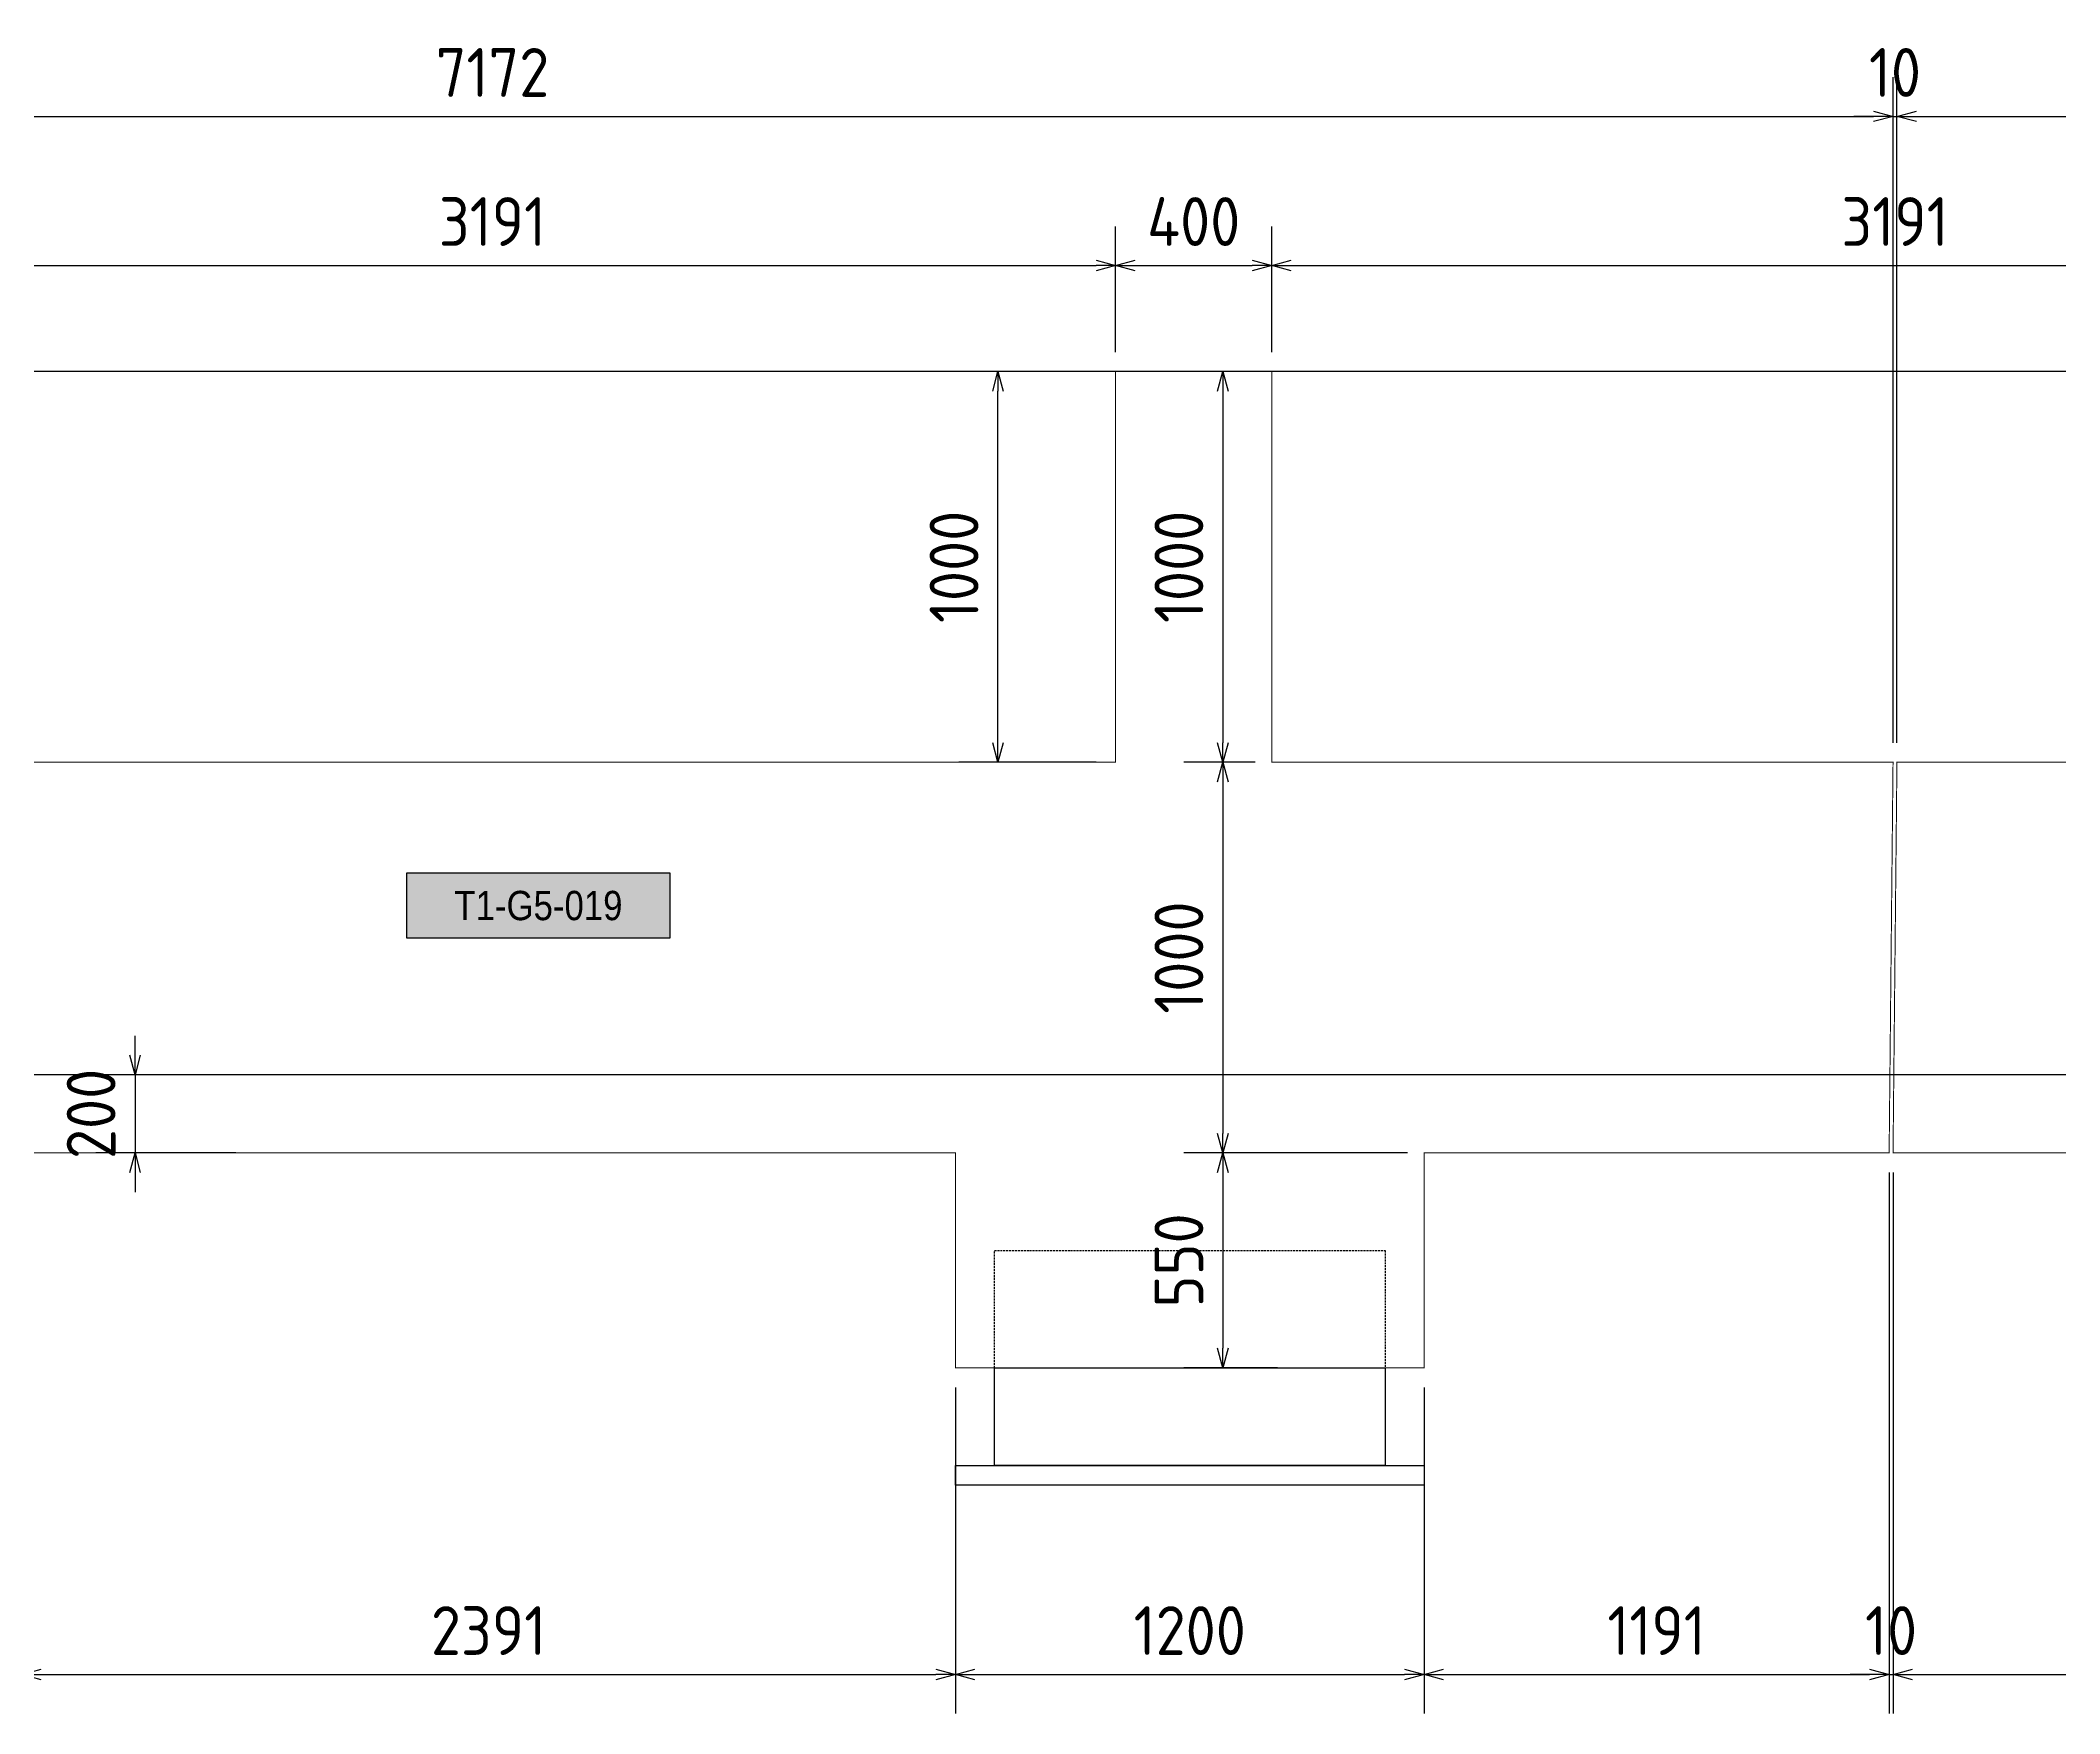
# Model space of a CAD drawing. Header units: centimetres. Extents: x -6122352 to 4157695, y -1694241 to 1947892.
# Drawn here: x 3338530 to 3343701, y -2741 to 1543 of the extents above; entities that cross this region are included whole.
import ezdxf
from ezdxf.enums import TextEntityAlignment as Align

# ---------------------------------------------------------------- set-up
doc = ezdxf.new("R2010")
doc.units = ezdxf.units.CM
doc.header["$MEASUREMENT"] = 0
doc.header["$PDMODE"] = 66
doc.header["$PDSIZE"] = 100
doc.linetypes.add('23585-XR-AR-END-SETTING OUT PLAN$0$HIDDEN', pattern=[0.375, 0.25, -0.125])
doc.linetypes.add('DASHED2', pattern=[0.375, 0.25, -0.125])
for name, color, linetype in [('0-T1-NEW', 7, 'Continuous'), ('00-MI-DIM', 7, 'Continuous'), ('@MI-TYPE-01', 30, 'Continuous'), ('@MI-TYPE-02', 6, 'Continuous'), ('PANEL-TAGS', 7, 'Continuous')]:
    doc.layers.add(name, color=color, linetype=linetype)
doc.styles.add('PANELTAG_STYLE', font='arial.ttf')
doc.styles.add('Schueco-BEMSTIL', font='isocpeur.ttf', dxfattribs={"width": 0.9})
doc.dimstyles.new('MI- JWC-TXT-2.5 MM', dxfattribs={"dimscale": 1.5, "dimtxt": 2.5, "dimasz": 1, "dimexe": 2, "dimexo": 1, "dimgap": 1, "dimtad": 1, "dimdec": 0, "dimdsep": 46, "dimtxsty": 'Schueco-BEMSTIL', "dimblk": 'OPEN30', "dimcen": 0, "dimdle": 2, "dimclrd": 140, "dimclre": 8, "dimclrt": 40, "dimadec": 0, "dimazin": 2, "dimtfac": 1, "dimtdec": 0, "dimtix": 1, "dimtmove": 2, "dimatfit": 3, "dimldrblk": 'OPEN', "dimfxl": 2, "dimlwd": -1, "dimlwe": -1, "dimarcsym": 0})

# ---------------------------------------------------------------- blocks, each defined once
blk = doc.blocks.new('_Open30')
at = {"color": 0, "linetype": 'ByBlock', "lineweight": -2}
for p, q in [((-1, 0.27), (0, 0)), ((0, 0), (-1, -0.27)), ((0, 0), (-1, 0))]:
    blk.add_line(p, q, dxfattribs=at)
blk = doc.blocks.new('*D2834')
at = {"layer": '00-MI-DIM', "color": 8, "transparency": 16777216}
for p, q in [((3338092.6, 744.9), (3338092.6, 1066.5)), ((3341283.4, 744.9), (3341283.4, 1066.5))]:
    blk.add_line(p, q, dxfattribs=at)
at = {"layer": '00-MI-DIM', "color": 140, "transparency": 16777216}
blk.add_line((3338142.6, 966.5), (3341233.4, 966.5), dxfattribs=at)
at = {"layer": 'Defpoints', "color": 0, "transparency": 16777216}
for p in [(3341283.4, 966.5), (3338092.6, 694.9), (3341283.4, 694.9)]:
    blk.add_point(p, dxfattribs=at)
at = {"layer": '00-MI-DIM', "color": 140, "transparency": 16777216, "xscale": 50, "yscale": 50, "zscale": 50, "rotation": 180}
blk.add_blockref('_Open30', (3338092.6, 966.5), dxfattribs=at)
at = {"layer": '00-MI-DIM', "color": 140, "transparency": 16777216, "xscale": 50, "yscale": 50, "zscale": 50}
blk.add_blockref('_Open30', (3341283.4, 966.5), dxfattribs=at)
at = {"layer": '00-MI-DIM', "color": 40, "transparency": 16777216, "insert": (3339688, 1079), "char_height": 125, "attachment_point": 5, "style": 'Schueco-BEMSTIL'}
blk.add_mtext('3191', dxfattribs=at)
blk = doc.blocks.new('_Open')
at = {"color": 0, "linetype": 'ByBlock', "lineweight": -2}
for p, q in [((-1, 0.2), (0, 0)), ((-1, -0.2), (0, 0)), ((0, 0), (-1, 0))]:
    blk.add_line(p, q, dxfattribs=at)
blk = doc.blocks.new('*D2835')
at = {"layer": '00-MI-DIM', "color": 8, "transparency": 16777216}
for p, q in [((3341283.4, 744.9), (3341283.4, 1066.5)), ((3341683.4, 744.9), (3341683.4, 1066.5))]:
    blk.add_line(p, q, dxfattribs=at)
at = {"layer": '00-MI-DIM', "color": 140, "transparency": 16777216}
blk.add_line((3341333.4, 966.5), (3341633.4, 966.5), dxfattribs=at)
at = {"layer": 'Defpoints', "color": 0, "transparency": 16777216}
for p in [(3341683.4, 966.5), (3341283.4, 694.9), (3341683.4, 694.9)]:
    blk.add_point(p, dxfattribs=at)
at = {"layer": '00-MI-DIM', "color": 140, "transparency": 16777216, "xscale": 50, "yscale": 50, "zscale": 50, "rotation": 180}
blk.add_blockref('_Open30', (3341283.4, 966.5), dxfattribs=at)
at = {"layer": '00-MI-DIM', "color": 140, "transparency": 16777216, "xscale": 50, "yscale": 50, "zscale": 50}
blk.add_blockref('_Open30', (3341683.4, 966.5), dxfattribs=at)
at = {"layer": '00-MI-DIM', "color": 40, "transparency": 16777216, "insert": (3341483.4, 1079), "char_height": 125, "attachment_point": 5, "style": 'Schueco-BEMSTIL'}
blk.add_mtext('400', dxfattribs=at)
blk = doc.blocks.new('*D2836')
at = {"layer": '00-MI-DIM', "color": 8, "transparency": 16777216}
for p, q in [((3341683.4, 744.9), (3341683.4, 1066.5)), ((3344874.8, 744.9), (3344874.8, 1066.5))]:
    blk.add_line(p, q, dxfattribs=at)
at = {"layer": '00-MI-DIM', "color": 140, "transparency": 16777216}
blk.add_line((3341733.4, 966.5), (3344824.8, 966.5), dxfattribs=at)
at = {"layer": 'Defpoints', "color": 0, "transparency": 16777216}
for p in [(3344874.8, 966.5), (3341683.4, 694.9), (3344874.8, 694.9)]:
    blk.add_point(p, dxfattribs=at)
at = {"layer": '00-MI-DIM', "color": 140, "transparency": 16777216, "xscale": 50, "yscale": 50, "zscale": 50, "rotation": 180}
blk.add_blockref('_Open30', (3341683.4, 966.5), dxfattribs=at)
at = {"layer": '00-MI-DIM', "color": 140, "transparency": 16777216, "xscale": 50, "yscale": 50, "zscale": 50}
blk.add_blockref('_Open30', (3344874.8, 966.5), dxfattribs=at)
at = {"layer": '00-MI-DIM', "color": 40, "transparency": 16777216, "insert": (3343279.1, 1079), "char_height": 125, "attachment_point": 5, "style": 'Schueco-BEMSTIL'}
blk.add_mtext('3191', dxfattribs=at)
blk = doc.blocks.new('*D2815')
at = {"layer": '00-MI-DIM', "color": 8, "transparency": 16777216}
for p, q in [((3336102, -255.1), (3336102, 1448.2)), ((3343274.1, -255.1), (3343274.1, 1448.2))]:
    blk.add_line(p, q, dxfattribs=at)
at = {"layer": '00-MI-DIM', "color": 140, "transparency": 16777216}
blk.add_line((3336152, 1348.2), (3343224.1, 1348.2), dxfattribs=at)
at = {"layer": 'Defpoints', "color": 0, "transparency": 16777216}
for p in [(3343274.1, 1348.2), (3336102, -305.1), (3343274.1, -305.1)]:
    blk.add_point(p, dxfattribs=at)
at = {"layer": '00-MI-DIM', "color": 140, "transparency": 16777216, "xscale": 50, "yscale": 50, "zscale": 50, "rotation": 180}
blk.add_blockref('_Open30', (3336102, 1348.2), dxfattribs=at)
at = {"layer": '00-MI-DIM', "color": 140, "transparency": 16777216, "xscale": 50, "yscale": 50, "zscale": 50}
blk.add_blockref('_Open30', (3343274.1, 1348.2), dxfattribs=at)
at = {"layer": '00-MI-DIM', "color": 40, "transparency": 16777216, "insert": (3339688, 1460.7), "char_height": 125, "attachment_point": 5, "style": 'Schueco-BEMSTIL'}
blk.add_mtext('7172', dxfattribs=at)
blk = doc.blocks.new('*D2816')
at = {"layer": '00-MI-DIM', "color": 8, "transparency": 16777216}
for p, q in [((3343274.1, -255.1), (3343274.1, 1448.2)), ((3343284.1, -255.1), (3343284.1, 1448.2))]:
    blk.add_line(p, q, dxfattribs=at)
at = {"layer": '00-MI-DIM', "color": 140, "transparency": 16777216}
for p, q in [((3343224.1, 1348.2), (3343174.1, 1348.2)), ((3343274.1, 1348.2), (3343284.1, 1348.2)), ((3343334.1, 1348.2), (3343384.1, 1348.2))]:
    blk.add_line(p, q, dxfattribs=at)
at = {"layer": 'Defpoints', "color": 0, "transparency": 16777216}
for p in [(3343284.1, 1348.2), (3343274.1, -305.1), (3343284.1, -305.1)]:
    blk.add_point(p, dxfattribs=at)
at = {"layer": '00-MI-DIM', "color": 140, "transparency": 16777216, "xscale": 50, "yscale": 50, "zscale": 50}
blk.add_blockref('_Open30', (3343274.1, 1348.2), dxfattribs=at)
at = {"layer": '00-MI-DIM', "color": 140, "transparency": 16777216, "xscale": 50, "yscale": 50, "zscale": 50, "rotation": 180}
blk.add_blockref('_Open30', (3343284.1, 1348.2), dxfattribs=at)
at = {"layer": '00-MI-DIM', "color": 40, "transparency": 16777216, "insert": (3343279.1, 1460.7), "char_height": 125, "attachment_point": 5, "style": 'Schueco-BEMSTIL'}
blk.add_mtext('10', dxfattribs=at)
blk = doc.blocks.new('*D2817')
at = {"layer": '00-MI-DIM', "color": 8, "transparency": 16777216}
for p, q in [((3343284.1, -255.1), (3343284.1, 1448.2)), ((3348864.5, -119.5), (3348864.5, 1448.2))]:
    blk.add_line(p, q, dxfattribs=at)
at = {"layer": '00-MI-DIM', "color": 140, "transparency": 16777216}
blk.add_line((3343334.1, 1348.2), (3348814.5, 1348.2), dxfattribs=at)
at = {"layer": 'Defpoints', "color": 0, "transparency": 16777216}
for p in [(3348864.5, 1348.2), (3348864.5, -169.5), (3343284.1, -305.1)]:
    blk.add_point(p, dxfattribs=at)
at = {"layer": '00-MI-DIM', "color": 140, "transparency": 16777216, "xscale": 50, "yscale": 50, "zscale": 50, "rotation": 180}
blk.add_blockref('_Open30', (3343284.1, 1348.2), dxfattribs=at)
at = {"layer": '00-MI-DIM', "color": 140, "transparency": 16777216, "xscale": 50, "yscale": 50, "zscale": 50}
blk.add_blockref('_Open30', (3348864.5, 1348.2), dxfattribs=at)
at = {"layer": '00-MI-DIM', "color": 40, "transparency": 16777216, "insert": (3346073.3, 1460.7), "char_height": 125, "attachment_point": 5, "style": 'Schueco-BEMSTIL'}
blk.add_mtext('5580', dxfattribs=at)
blk = doc.blocks.new('*D2779')
at = {"layer": '00-MI-DIM', "color": 8, "transparency": 16777216}
for p, q in [((3338482.6, -1905.4), (3338482.6, -2740.6)), ((3340873.4, -1905.4), (3340873.4, -2740.6))]:
    blk.add_line(p, q, dxfattribs=at)
at = {"layer": '00-MI-DIM', "color": 140, "transparency": 16777216}
blk.add_line((3338532.6, -2640.6), (3340823.4, -2640.6), dxfattribs=at)
at = {"layer": 'Defpoints', "color": 0, "transparency": 16777216}
for p in [(3338482.6, -1855.4), (3340873.4, -1855.4), (3340873.4, -2640.6)]:
    blk.add_point(p, dxfattribs=at)
at = {"layer": '00-MI-DIM', "color": 140, "transparency": 16777216, "xscale": 50, "yscale": 50, "zscale": 50, "rotation": 180}
blk.add_blockref('_Open30', (3338482.6, -2640.6), dxfattribs=at)
at = {"layer": '00-MI-DIM', "color": 140, "transparency": 16777216, "xscale": 50, "yscale": 50, "zscale": 50}
blk.add_blockref('_Open30', (3340873.4, -2640.6), dxfattribs=at)
at = {"layer": '00-MI-DIM', "color": 40, "transparency": 16777216, "insert": (3339678, -2528.1), "char_height": 125, "attachment_point": 5, "style": 'Schueco-BEMSTIL'}
blk.add_mtext('2391', dxfattribs=at)
blk = doc.blocks.new('*D2780')
at = {"layer": '00-MI-DIM', "color": 8, "transparency": 16777216}
for p, q in [((3340873.4, -1905.4), (3340873.4, -2740.6)), ((3342073.4, -1905.4), (3342073.4, -2740.6))]:
    blk.add_line(p, q, dxfattribs=at)
at = {"layer": '00-MI-DIM', "color": 140, "transparency": 16777216}
blk.add_line((3340923.4, -2640.6), (3342023.4, -2640.6), dxfattribs=at)
at = {"layer": 'Defpoints', "color": 0, "transparency": 16777216}
for p in [(3340873.4, -1855.4), (3342073.4, -1855.4), (3342073.4, -2640.6)]:
    blk.add_point(p, dxfattribs=at)
at = {"layer": '00-MI-DIM', "color": 140, "transparency": 16777216, "xscale": 50, "yscale": 50, "zscale": 50, "rotation": 180}
blk.add_blockref('_Open30', (3340873.4, -2640.6), dxfattribs=at)
at = {"layer": '00-MI-DIM', "color": 140, "transparency": 16777216, "xscale": 50, "yscale": 50, "zscale": 50}
blk.add_blockref('_Open30', (3342073.4, -2640.6), dxfattribs=at)
at = {"layer": '00-MI-DIM', "color": 40, "transparency": 16777216, "insert": (3341473.4, -2528.1), "char_height": 125, "attachment_point": 5, "style": 'Schueco-BEMSTIL'}
blk.add_mtext('1200', dxfattribs=at)
blk = doc.blocks.new('*D2781')
at = {"layer": '00-MI-DIM', "color": 8, "transparency": 16777216}
for p, q in [((3343264.1, -1355.4), (3343264.1, -2740.6)), ((3342073.4, -1905.4), (3342073.4, -2740.6))]:
    blk.add_line(p, q, dxfattribs=at)
at = {"layer": '00-MI-DIM', "color": 140, "transparency": 16777216}
blk.add_line((3342123.4, -2640.6), (3343214.1, -2640.6), dxfattribs=at)
at = {"layer": 'Defpoints', "color": 0, "transparency": 16777216}
for p in [(3343264.1, -1305.4), (3342073.4, -1855.4), (3343264.1, -2640.6)]:
    blk.add_point(p, dxfattribs=at)
at = {"layer": '00-MI-DIM', "color": 140, "transparency": 16777216, "xscale": 50, "yscale": 50, "zscale": 50, "rotation": 180}
blk.add_blockref('_Open30', (3342073.4, -2640.6), dxfattribs=at)
at = {"layer": '00-MI-DIM', "color": 140, "transparency": 16777216, "xscale": 50, "yscale": 50, "zscale": 50}
blk.add_blockref('_Open30', (3343264.1, -2640.6), dxfattribs=at)
at = {"layer": '00-MI-DIM', "color": 40, "transparency": 16777216, "insert": (3342668.7, -2528.1), "char_height": 125, "attachment_point": 5, "style": 'Schueco-BEMSTIL'}
blk.add_mtext('1191', dxfattribs=at)
blk = doc.blocks.new('*D2782')
at = {"layer": '00-MI-DIM', "color": 8, "transparency": 16777216}
for p, q in [((3343264.1, -1355.4), (3343264.1, -2740.6)), ((3343274.1, -1355.4), (3343274.1, -2740.6))]:
    blk.add_line(p, q, dxfattribs=at)
at = {"layer": '00-MI-DIM', "color": 140, "transparency": 16777216}
for p, q in [((3343214.1, -2640.6), (3343164.1, -2640.6)), ((3343264.1, -2640.6), (3343274.1, -2640.6)), ((3343324.1, -2640.6), (3343374.1, -2640.6))]:
    blk.add_line(p, q, dxfattribs=at)
at = {"layer": 'Defpoints', "color": 0, "transparency": 16777216}
for p in [(3343264.1, -1305.4), (3343274.1, -1305.4), (3343274.1, -2640.6)]:
    blk.add_point(p, dxfattribs=at)
at = {"layer": '00-MI-DIM', "color": 140, "transparency": 16777216, "xscale": 50, "yscale": 50, "zscale": 50}
blk.add_blockref('_Open30', (3343264.1, -2640.6), dxfattribs=at)
at = {"layer": '00-MI-DIM', "color": 140, "transparency": 16777216, "xscale": 50, "yscale": 50, "zscale": 50, "rotation": 180}
blk.add_blockref('_Open30', (3343274.1, -2640.6), dxfattribs=at)
at = {"layer": '00-MI-DIM', "color": 40, "transparency": 16777216, "insert": (3343269.1, -2528.1), "char_height": 125, "attachment_point": 5, "style": 'Schueco-BEMSTIL'}
blk.add_mtext('10', dxfattribs=at)
blk = doc.blocks.new('*D2783')
at = {"layer": '00-MI-DIM', "color": 8, "transparency": 16777216}
for p, q in [((3343274.1, -1355.4), (3343274.1, -2740.6)), ((3344464.8, -1905.4), (3344464.8, -2740.6))]:
    blk.add_line(p, q, dxfattribs=at)
at = {"layer": '00-MI-DIM', "color": 140, "transparency": 16777216}
blk.add_line((3343324.1, -2640.6), (3344414.8, -2640.6), dxfattribs=at)
at = {"layer": 'Defpoints', "color": 0, "transparency": 16777216}
for p in [(3343274.1, -1305.4), (3344464.8, -1855.4), (3344464.8, -2640.6)]:
    blk.add_point(p, dxfattribs=at)
at = {"layer": '00-MI-DIM', "color": 140, "transparency": 16777216, "xscale": 50, "yscale": 50, "zscale": 50, "rotation": 180}
blk.add_blockref('_Open30', (3343274.1, -2640.6), dxfattribs=at)
at = {"layer": '00-MI-DIM', "color": 140, "transparency": 16777216, "xscale": 50, "yscale": 50, "zscale": 50}
blk.add_blockref('_Open30', (3344464.8, -2640.6), dxfattribs=at)
at = {"layer": '00-MI-DIM', "color": 40, "transparency": 16777216, "insert": (3343869.5, -2528.1), "char_height": 125, "attachment_point": 5, "style": 'Schueco-BEMSTIL'}
blk.add_mtext('1191', dxfattribs=at)
blk = doc.blocks.new('T1-FOOTING ELEVATION')
at = {"color": 9}
blk.add_lwpolyline([(-600, -250), (600, -250), (600, -300), (-600, -300)], close=True, dxfattribs=at)
at = {"layer": '@MI-TYPE-01', "color": 114, "linetype": '23585-XR-AR-END-SETTING OUT PLAN$0$HIDDEN', "ltscale": 20, "true_color": 0x139b48}
blk.add_lwpolyline([(-500, 0), (-500, 300), (500, 300), (500, 0)], dxfattribs=at)
at = {"layer": '@MI-TYPE-01', "color": 114, "true_color": 0x139b48}
blk.add_lwpolyline([(-500, 0), (500, 0), (500, -250), (-500, -250)], close=True, dxfattribs=at)
blk = doc.blocks.new('*D2841')
at = {"layer": '@MI-TYPE-02', "color": 140, "transparency": 16777216}
for p, q in [((3338772.8, -1055.4), (3338772.8, -1005.4)), ((3338772.8, -1105.4), (3338772.8, -1305.4)), ((3338772.8, -1355.4), (3338772.8, -1405.4))]:
    blk.add_line(p, q, dxfattribs=at)
at = {"layer": '@MI-TYPE-02', "color": 8, "transparency": 16777216}
for p, q in [((3339030.6, -1105.4), (3338672.8, -1105.4)), ((3339030.6, -1305.4), (3338672.8, -1305.4))]:
    blk.add_line(p, q, dxfattribs=at)
at = {"layer": 'Defpoints', "color": 0, "transparency": 16777216}
for p in [(3339080.6, -1105.4), (3338772.8, -1305.4), (3339080.6, -1305.4)]:
    blk.add_point(p, dxfattribs=at)
at = {"layer": '@MI-TYPE-02', "color": 140, "transparency": 16777216, "xscale": 50, "yscale": 50, "zscale": 50}
for p, rotation in [((3338772.8, -1105.4), 270), ((3338772.8, -1305.4), 90)]:
    blk.add_blockref('_Open30', p, dxfattribs=dict(at, rotation=rotation))
at = {"layer": '@MI-TYPE-02', "color": 40, "transparency": 16777216, "insert": (3338660.3, -1205.4), "char_height": 125, "attachment_point": 5, "rotation": 90, "style": 'Schueco-BEMSTIL'}
blk.add_mtext('200', dxfattribs=at)
blk = doc.blocks.new('*D2842')
at = {"layer": '@MI-TYPE-02', "color": 8, "transparency": 16777216}
for p, q in [((3341233.4, 694.9), (3340882.3, 694.9)), ((3341233.4, -305.1), (3340882.3, -305.1))]:
    blk.add_line(p, q, dxfattribs=at)
at = {"layer": '@MI-TYPE-02', "color": 140, "transparency": 16777216}
blk.add_line((3340982.3, -255.1), (3340982.3, 644.9), dxfattribs=at)
at = {"layer": 'Defpoints', "color": 0, "transparency": 16777216}
for p in [(3340982.3, 694.9), (3341283.4, 694.9), (3341283.4, -305.1)]:
    blk.add_point(p, dxfattribs=at)
at = {"layer": '@MI-TYPE-02', "color": 140, "transparency": 16777216, "xscale": 50, "yscale": 50, "zscale": 50}
for p, rotation in [((3340982.3, 694.9), 90), ((3340982.3, -305.1), 270)]:
    blk.add_blockref('_Open30', p, dxfattribs=dict(at, rotation=rotation))
at = {"layer": '@MI-TYPE-02', "color": 40, "transparency": 16777216, "insert": (3340869.8, 194.9), "char_height": 125, "attachment_point": 5, "rotation": 90, "style": 'Schueco-BEMSTIL'}
blk.add_mtext('1000', dxfattribs=at)
blk = doc.blocks.new('*D2848')
at = {"layer": '00-MI-DIM', "color": 8, "transparency": 16777216}
for p, q in [((3341525.1, 694.9), (3341458.1, 694.9)), ((3341641.1, -305.1), (3341458.1, -305.1))]:
    blk.add_line(p, q, dxfattribs=at)
at = {"layer": '00-MI-DIM', "color": 140, "transparency": 16777216}
blk.add_line((3341558.1, 644.9), (3341558.1, -255.1), dxfattribs=at)
at = {"layer": 'Defpoints', "color": 0, "transparency": 16777216}
for p in [(3341575.1, 694.9), (3341558.1, -305.1), (3341691.1, -305.1)]:
    blk.add_point(p, dxfattribs=at)
at = {"layer": '00-MI-DIM', "color": 140, "transparency": 16777216, "xscale": 50, "yscale": 50, "zscale": 50}
for p, rotation in [((3341558.1, 694.9), 90), ((3341558.1, -305.1), 270)]:
    blk.add_blockref('_Open30', p, dxfattribs=dict(at, rotation=rotation))
at = {"layer": '00-MI-DIM', "color": 40, "transparency": 16777216, "insert": (3341445.6, 194.9), "char_height": 125, "attachment_point": 5, "rotation": 90, "style": 'Schueco-BEMSTIL'}
blk.add_mtext('1000', dxfattribs=at)
blk = doc.blocks.new('*D2849')
at = {"layer": '00-MI-DIM', "color": 8, "transparency": 16777216}
for p, q in [((3341641.1, -305.1), (3341458.1, -305.1)), ((3342031.2, -1305.4), (3341458.1, -1305.4))]:
    blk.add_line(p, q, dxfattribs=at)
at = {"layer": '00-MI-DIM', "color": 140, "transparency": 16777216}
blk.add_line((3341558.1, -355.1), (3341558.1, -1255.4), dxfattribs=at)
at = {"layer": 'Defpoints', "color": 0, "transparency": 16777216}
for p in [(3341691.1, -305.1), (3341558.1, -1305.4), (3342081.2, -1305.4)]:
    blk.add_point(p, dxfattribs=at)
at = {"layer": '00-MI-DIM', "color": 140, "transparency": 16777216, "xscale": 50, "yscale": 50, "zscale": 50}
for p, rotation in [((3341558.1, -305.1), 90), ((3341558.1, -1305.4), 270)]:
    blk.add_blockref('_Open30', p, dxfattribs=dict(at, rotation=rotation))
at = {"layer": '00-MI-DIM', "color": 40, "transparency": 16777216, "insert": (3341445.6, -805.3), "char_height": 125, "attachment_point": 5, "rotation": 90, "style": 'Schueco-BEMSTIL'}
blk.add_mtext('1000', dxfattribs=at)
blk = doc.blocks.new('*D2850')
at = {"layer": '00-MI-DIM', "color": 8, "transparency": 16777216}
for p, q in [((3342031.2, -1305.4), (3341458.1, -1305.4)), ((3341698.3, -1855.4), (3341458.1, -1855.4))]:
    blk.add_line(p, q, dxfattribs=at)
at = {"layer": '00-MI-DIM', "color": 140, "transparency": 16777216}
blk.add_line((3341558.1, -1355.4), (3341558.1, -1805.4), dxfattribs=at)
at = {"layer": 'Defpoints', "color": 0, "transparency": 16777216}
for p in [(3342081.2, -1305.4), (3341558.1, -1855.4), (3341748.3, -1855.4)]:
    blk.add_point(p, dxfattribs=at)
at = {"layer": '00-MI-DIM', "color": 140, "transparency": 16777216, "xscale": 50, "yscale": 50, "zscale": 50}
for p, rotation in [((3341558.1, -1305.4), 90), ((3341558.1, -1855.4), 270)]:
    blk.add_blockref('_Open30', p, dxfattribs=dict(at, rotation=rotation))
at = {"layer": '00-MI-DIM', "color": 40, "transparency": 16777216, "insert": (3341445.6, -1580.4), "char_height": 125, "attachment_point": 5, "rotation": 90, "style": 'Schueco-BEMSTIL'}
blk.add_mtext('550', dxfattribs=at)
blk = doc.blocks.new('PANELTAG')
at = {"layer": 'PANEL-TAGS', "color": 1}
blk.add_lwpolyline([(-13.5, -3.3), (13.5, -3.3), (13.5, 3.3), (-13.5, 3.3)], close=True, dxfattribs=at)
at = {"layer": 'PANEL-TAGS', "color": 40, "true_color": 0xffd700}
blk.add_solid([(-13.5, -3.3), (13.5, -3.3), (-13.5, 3.3), (13.5, 3.3)], dxfattribs=at)
at = {"layer": 'PANEL-TAGS', "color": 5, "style": 'PANELTAG_STYLE', "width": 0.85}
blk.add_attdef('TAGNO', text='', height=3, dxfattribs=at).set_placement((0, 0), align=Align.MIDDLE)

msp = doc.modelspace()

# ---------------------------------------------------------------- linework, layer by layer
at = {"color": 160, "linetype": 'DASHED2', "ltscale": 5}
for points in [[(3348455.81855, 694.86399), (3328817.95904, 694.86399)], [(3348855.85646, -1105.44746), (3328807.98063, -1105.44746)]]:
    msp.add_lwpolyline(points, dxfattribs=at)
at = {"layer": '0-T1-NEW', "color": 30, "ltscale": 20, "const_width": 2.5}
for points in [[(3336092.01234, -1295.44746), (3336101.99076, -305.13601), (3337692.55279, -305.13601), (3337692.55279, 694.86399), (3338092.55279, 694.86399), (3338092.55279, -305.13601), (3341283.39585, -305.13601), (3341283.39585, 694.86399), (3341683.39585, 694.86399), (3341683.39585, -305.13601), (3343274.09838, -305.13601), (3343264.10396, -1305.44746), (3342073.40143, -1305.44746), (3342073.35741, -1855.44746), (3340873.41743, -1855.44746), (3340873.41743, -1305.44746), (3338482.57437, -1305.44746), (3338482.55073, -1855.44746), (3337282.57437, -1855.44746), (3337282.57437, -1305.44746), (3336092.01234, -1305.44746)], [(3348855.85646, -1855.44746), (3348865.83487, 694.86399), (3348465.83487, 694.86399), (3348465.83487, -305.13601), (3345274.80091, -305.13601), (3345274.80091, 694.86399), (3344874.80091, 694.86399), (3344874.80091, -305.13601), (3343284.09838, -305.13601), (3343274.10396, -1305.44746), (3344464.80649, -1305.44746), (3344464.8225, -1855.44746), (3345664.8225, -1855.44746), (3345664.8225, -1855.44746), (3345664.8225, -1305.44746), (3348055.85646, -1305.44746), (3348055.85646, -1855.44746), (3348855.85646, -1855.44746), (3348855.85646, -1855.44746)]]:
    msp.add_lwpolyline(points, dxfattribs=at)

# ---------------------------------------------------------------- block references
at = {"layer": '@MI-TYPE-01', "color": 30}
msp.add_blockref('T1-FOOTING ELEVATION', (3341473.41743, -1855.44746), dxfattribs=at)
at = {"layer": 'PANEL-TAGS'}
ref = msp.add_blockref('PANELTAG', (3339805.66692, -671.94633), dxfattribs=dict(at, xscale=25, yscale=25, zscale=25))
ref.add_attrib('TAGNO', 'T1-G5-019', dxfattribs={"color": 5, "height": 75, "style": 'PANELTAG_STYLE', "width": 0.85}).set_placement((3339805.66692, -671.94633), align=Align.MIDDLE_CENTER)

# ---------------------------------------------------------------- dimensions: what is measured, and where the dimension line sits
at = {"layer": '00-MI-DIM', "color": 30}
for base, p1, p2, picture, middle in [((3343274.09838, 1348.21124), (3336101.99076, -305.13601), (3343274.09838, -305.13601), '*D2815', (3339688.04457, 1348.21124)), ((3343284.09838, 1348.21124), (3343274.09838, -305.13601), (3343284.09838, -305.13601), '*D2816', (3343279.09838, 1348.21124)), ((3348864.4528, 1348.21124), (3343284.09838, -305.13601), (3348864.4528, -169.53564), '*D2817', (3346073.27559, 1348.21124)), ((3343264.10396, -2640.63549), (3342073.35741, -1855.44746), (3343264.10396, -1305.44746), '*D2781', (3342668.73069, -2640.63549)), ((3343274.10396, -2640.63549), (3343264.10396, -1305.44746), (3343274.10396, -1305.44746), '*D2782', (3343269.10396, -2640.63549)), ((3344464.8225, -2640.63549), (3343274.10396, -1305.44746), (3344464.8225, -1855.44746), '*D2783', (3343869.46323, -2640.63549)), ((3340873.41743, -2640.63549), (3338482.55073, -1855.44746), (3340873.41743, -1855.44746), '*D2779', (3339677.98408, -2640.63549)), ((3342073.35741, -2640.63549), (3340873.41743, -1855.44746), (3342073.35741, -1855.44746), '*D2780', (3341473.38742, -2640.63549))]:
    dim = msp.add_linear_dim(base=base, p1=p1, p2=p2, dimstyle='MI- JWC-TXT-2.5 MM', dxfattribs=at)
    dim.commit()
    dim.dimension.update_dxf_attribs({"geometry": picture, "text_midpoint": middle, "dimtype": 160})
for base, p1, p2, picture, middle in [((3341283.39585, 966.48964), (3338092.55279, 694.86399), (3341283.39585, 694.86399), '*D2834', (3339687.97432, 1078.98964)), ((3341683.39585, 966.48964), (3341283.39585, 694.86399), (3341683.39585, 694.86399), '*D2835', (3341483.39585, 1078.98964)), ((3344874.80091, 966.48964), (3341683.39585, 694.86399), (3344874.80091, 694.86399), '*D2836', (3343279.09838, 1078.98964))]:
    dim = msp.add_linear_dim(base=base, p1=p1, p2=p2, dimstyle='MI- JWC-TXT-2.5 MM', dxfattribs=at)
    dim.commit()
    dim.dimension.update_dxf_attribs({"geometry": picture, "text_midpoint": middle})
at = {"layer": '00-MI-DIM'}
dim = msp.add_linear_dim(base=(3341558.14875, -305.13601), p1=(3341575.0626, 694.86399), p2=(3341691.13792, -305.13601), angle=90, dimstyle='MI- JWC-TXT-2.5 MM', dxfattribs=at)
dim.commit()
dim.dimension.update_dxf_attribs({"geometry": '*D2848', "text_midpoint": (3341445.64875, 194.86399)})
for base, p1, p2, picture, middle in [((3341558.14875, -1305.44746), (3341691.13792, -305.13601), (3342081.15951, -1305.44746), '*D2849', (3341558.14875, -805.29174)), ((3341558.14875, -1855.44746), (3342081.15951, -1305.44746), (3341748.28099, -1855.44746), '*D2850', (3341558.14875, -1580.44746))]:
    dim = msp.add_linear_dim(base=base, p1=p1, p2=p2, angle=90, dimstyle='MI- JWC-TXT-2.5 MM', dxfattribs=at)
    dim.commit()
    dim.dimension.update_dxf_attribs({"geometry": picture, "text_midpoint": middle, "dimtype": 160})
at = {"layer": '@MI-TYPE-02', "color": 30}
for base, p1, p2, picture, middle in [((3340982.26559, 694.86399), (3341283.39585, -305.13601), (3341283.39585, 694.86399), '*D2842', (3340869.76559, 194.86399)), ((3338772.82462, -1305.44746), (3339080.6162, -1105.44746), (3339080.6162, -1305.44746), '*D2841', (3338660.32462, -1205.44746))]:
    dim = msp.add_linear_dim(base=base, p1=p1, p2=p2, angle=90, dimstyle='MI- JWC-TXT-2.5 MM', dxfattribs=at)
    dim.commit()
    dim.dimension.update_dxf_attribs({"geometry": picture, "text_midpoint": middle})

doc.saveas('drawing.dxf')
